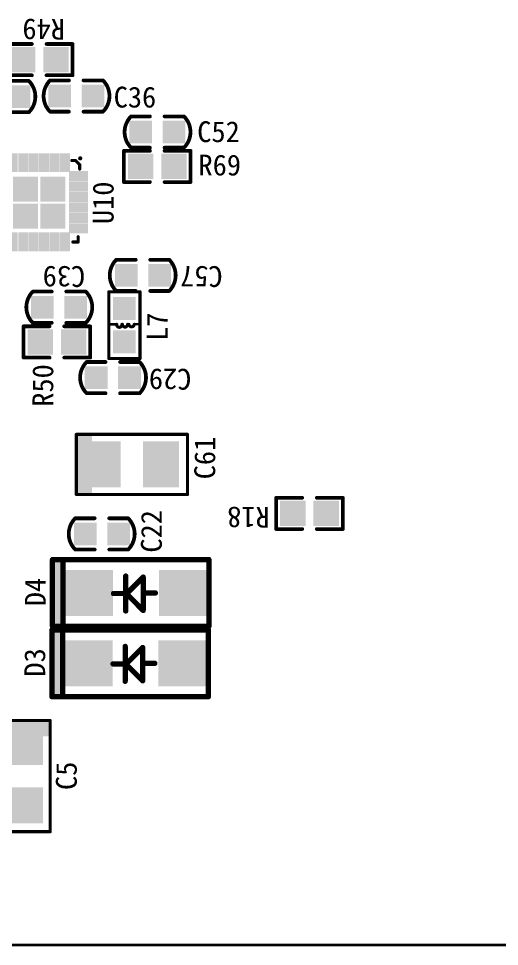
# Model space of a CAD drawing. Header units: millimetres. Extents: x 2043 to 2402, y 736 to 931.
# Drawn here: x 2163.05 to 2186.12, y 853.8 to 898.33 of the extents above; entities that cross this region are included whole.
import ezdxf

# ---------------------------------------------------------------- set-up
doc = ezdxf.new("R2010")
doc.units = ezdxf.units.MM
doc.layers.add('BottomOverlay', color=54, linetype='Continuous')
doc.layers.add('BottomSolder', color=6, linetype='Continuous')
doc.styles.get("Standard").update_dxf_attribs({"font": '', "height": 0.8})
doc.styles.get('Standard').set_extended_font_data('SimHei')

# ---------------------------------------------------------------- blocks, each defined once
blk = doc.blocks.new('1005_B_44')
at = {"layer": 'BottomOverlay', "const_width": 0.15}
for points in [[(-2.679, 1.458), (2.655, 1.458)], [(-2.679, -1.428), (-2.679, 1.458)], [(2.655, -1.428), (2.655, 1.458)], [(-2.679, -1.428), (2.655, -1.428)]]:
    blk.add_lwpolyline(points, dxfattribs=at)
at = {"layer": 'BottomOverlay', "const_width": 0.075}
for points in [[(-2.716, 1.458, 1), (-2.641, 1.458, 1)], [(-2.716, 1.458, 1), (-2.641, 1.458, 1)], [(2.618, 1.458, 1), (2.693, 1.458, 1)], [(2.618, 1.458, 1), (2.693, 1.458, 1)], [(-2.716, -1.428, 1), (-2.641, -1.428, 1)], [(-2.716, -1.428, 1), (-2.641, -1.428, 1)], [(2.618, -1.428, 1), (2.693, -1.428, 1)], [(2.618, -1.428, 1), (2.693, -1.428, 1)]]:
    blk.add_lwpolyline(points, format="xyb", close=True, dxfattribs=at)
at = {"layer": 'BottomOverlay'}
blk.add_solid([(-2.677, -1.468), (-1.929, -1.468), (-2.677, 1.418), (-1.929, 1.418)], dxfattribs=at)
at = {"layer": 'BottomSolder'}
for points in [[(-2.272, -1.087), (-0.545, -1.087), (-2.272, 1.117), (-0.545, 1.117)], [(0.522, -1.087), (2.249, -1.087), (0.522, 1.117), (2.249, 1.117)]]:
    blk.add_solid(points, dxfattribs=at)
blk = doc.blocks.new('0603C_B_53')
at = {"layer": 'BottomOverlay', "const_width": 0.18}
for points in [[(-1.27, -0.734, -0.414214), (-1.27, 0.766)], [(1.27, 0.766, -0.414214), (1.27, -0.734)]]:
    blk.add_lwpolyline(points, format="xyb", dxfattribs=at)
for points in [[(-1.27, 0.766), (-0.363, 0.766)], [(0.337, 0.766), (1.27, 0.766)], [(-1.27, -0.734), (-0.363, -0.734)], [(0.337, -0.734), (1.27, -0.734)]]:
    blk.add_lwpolyline(points, dxfattribs=at)
at = {"layer": 'BottomOverlay', "const_width": 0.09}
for points in [[(-1.315, 0.766, 1), (-1.225, 0.766, 1)], [(-1.315, 0.766, 1), (-1.225, 0.766, 1)], [(-0.408, 0.766, 1), (-0.318, 0.766, 1)], [(0.292, 0.766, 1), (0.382, 0.766, 1)], [(1.225, 0.766, 1), (1.315, 0.766, 1)], [(1.225, 0.766, 1), (1.315, 0.766, 1)], [(-1.315, -0.734, 1), (-1.225, -0.734, 1)], [(-1.315, -0.734, 1), (-1.225, -0.734, 1)], [(-0.408, -0.734, 1), (-0.318, -0.734, 1)], [(0.292, -0.734, 1), (0.382, -0.734, 1)], [(1.225, -0.734, 1), (1.315, -0.734, 1)], [(1.225, -0.734, 1), (1.315, -0.734, 1)]]:
    blk.add_lwpolyline(points, format="xyb", close=True, dxfattribs=at)
at = {"layer": 'BottomSolder'}
for points in [[(-1.359, -0.53), (-0.267, -0.53), (-1.359, 0.562), (-0.267, 0.562)], [(0.241, -0.53), (1.333, -0.53), (0.241, 0.562), (1.333, 0.562)]]:
    blk.add_solid(points, dxfattribs=at)
blk = doc.blocks.new('0603C_B_59')
at = {"layer": 'BottomOverlay', "const_width": 0.18}
for points in [[(-1.27, -0.734, -0.414214), (-1.27, 0.766)], [(1.27, 0.766, -0.414214), (1.27, -0.734)]]:
    blk.add_lwpolyline(points, format="xyb", dxfattribs=at)
for points in [[(-0.363, 0.766), (-1.27, 0.766)], [(1.27, 0.766), (0.337, 0.766)], [(-0.363, -0.734), (-1.27, -0.734)], [(1.27, -0.734), (0.337, -0.734)]]:
    blk.add_lwpolyline(points, dxfattribs=at)
at = {"layer": 'BottomOverlay', "const_width": 0.09}
for points in [[(-1.315, 0.766, 1), (-1.225, 0.766, 1)], [(-1.315, 0.766, 1), (-1.225, 0.766, 1)], [(-0.408, 0.766, 1), (-0.318, 0.766, 1)], [(0.292, 0.766, 1), (0.382, 0.766, 1)], [(1.225, 0.766, 1), (1.315, 0.766, 1)], [(1.225, 0.766, 1), (1.315, 0.766, 1)], [(-1.315, -0.734, 1), (-1.225, -0.734, 1)], [(-1.315, -0.734, 1), (-1.225, -0.734, 1)], [(-0.408, -0.734, 1), (-0.318, -0.734, 1)], [(0.292, -0.734, 1), (0.382, -0.734, 1)], [(1.225, -0.734, 1), (1.315, -0.734, 1)], [(1.225, -0.734, 1), (1.315, -0.734, 1)]]:
    blk.add_lwpolyline(points, format="xyb", close=True, dxfattribs=at)
at = {"layer": 'BottomSolder'}
for points in [[(-1.359, -0.53), (-0.267, -0.53), (-1.359, 0.562), (-0.267, 0.562)], [(0.241, -0.53), (1.333, -0.53), (0.241, 0.562), (1.333, 0.562)]]:
    blk.add_solid(points, dxfattribs=at)
blk = doc.blocks.new('0603C_B_65')
at = {"layer": 'BottomOverlay', "const_width": 0.18}
for points in [[(-1.27, -0.734, -0.414214), (-1.27, 0.766)], [(1.27, 0.766, -0.414214), (1.27, -0.734)]]:
    blk.add_lwpolyline(points, format="xyb", dxfattribs=at)
for points in [[(-0.363, 0.766), (-1.27, 0.766)], [(1.27, 0.766), (0.337, 0.766)], [(-0.363, -0.734), (-1.27, -0.734)], [(1.27, -0.734), (0.337, -0.734)]]:
    blk.add_lwpolyline(points, dxfattribs=at)
at = {"layer": 'BottomOverlay', "const_width": 0.09}
for points in [[(-1.315, 0.766, 1), (-1.225, 0.766, 1)], [(-1.315, 0.766, 1), (-1.225, 0.766, 1)], [(-0.408, 0.766, 1), (-0.318, 0.766, 1)], [(0.292, 0.766, 1), (0.382, 0.766, 1)], [(1.225, 0.766, 1), (1.315, 0.766, 1)], [(1.225, 0.766, 1), (1.315, 0.766, 1)], [(-1.315, -0.734, 1), (-1.225, -0.734, 1)], [(-1.315, -0.734, 1), (-1.225, -0.734, 1)], [(-0.408, -0.734, 1), (-0.318, -0.734, 1)], [(0.292, -0.734, 1), (0.382, -0.734, 1)], [(1.225, -0.734, 1), (1.315, -0.734, 1)], [(1.225, -0.734, 1), (1.315, -0.734, 1)]]:
    blk.add_lwpolyline(points, format="xyb", close=True, dxfattribs=at)
at = {"layer": 'BottomSolder'}
for points in [[(-1.359, -0.53), (-0.267, -0.53), (-1.359, 0.562), (-0.267, 0.562)], [(0.241, -0.53), (1.333, -0.53), (0.241, 0.562), (1.333, 0.562)]]:
    blk.add_solid(points, dxfattribs=at)
blk = doc.blocks.new('0603C_B_66')
at = {"layer": 'BottomOverlay', "const_width": 0.18}
for points in [[(-1.27, -0.734, -0.414214), (-1.27, 0.766)], [(1.27, 0.766, -0.414214), (1.27, -0.734)]]:
    blk.add_lwpolyline(points, format="xyb", dxfattribs=at)
for points in [[(-0.363, 0.766), (-1.27, 0.766)], [(1.27, 0.766), (0.337, 0.766)], [(-0.363, -0.734), (-1.27, -0.734)], [(1.27, -0.734), (0.337, -0.734)]]:
    blk.add_lwpolyline(points, dxfattribs=at)
at = {"layer": 'BottomOverlay', "const_width": 0.09}
for points in [[(-1.315, 0.766, 1), (-1.225, 0.766, 1)], [(-1.315, 0.766, 1), (-1.225, 0.766, 1)], [(-0.408, 0.766, 1), (-0.318, 0.766, 1)], [(0.292, 0.766, 1), (0.382, 0.766, 1)], [(1.225, 0.766, 1), (1.315, 0.766, 1)], [(1.225, 0.766, 1), (1.315, 0.766, 1)], [(-1.315, -0.734, 1), (-1.225, -0.734, 1)], [(-1.315, -0.734, 1), (-1.225, -0.734, 1)], [(-0.408, -0.734, 1), (-0.318, -0.734, 1)], [(0.292, -0.734, 1), (0.382, -0.734, 1)], [(1.225, -0.734, 1), (1.315, -0.734, 1)], [(1.225, -0.734, 1), (1.315, -0.734, 1)]]:
    blk.add_lwpolyline(points, format="xyb", close=True, dxfattribs=at)
at = {"layer": 'BottomSolder'}
for points in [[(-1.359, -0.53), (-0.267, -0.53), (-1.359, 0.562), (-0.267, 0.562)], [(0.241, -0.53), (1.333, -0.53), (0.241, 0.562), (1.333, 0.562)]]:
    blk.add_solid(points, dxfattribs=at)
blk = doc.blocks.new('0603C_B_69')
at = {"layer": 'BottomOverlay', "const_width": 0.18}
for points in [[(-1.27, -0.734, -0.414214), (-1.27, 0.766)], [(1.27, 0.766, -0.414214), (1.27, -0.734)]]:
    blk.add_lwpolyline(points, format="xyb", dxfattribs=at)
for points in [[(-0.363, 0.766), (-1.27, 0.766)], [(1.27, 0.766), (0.337, 0.766)], [(-0.363, -0.734), (-1.27, -0.734)], [(1.27, -0.734), (0.337, -0.734)]]:
    blk.add_lwpolyline(points, dxfattribs=at)
at = {"layer": 'BottomOverlay', "const_width": 0.09}
for points in [[(-1.315, 0.766, 1), (-1.225, 0.766, 1)], [(-1.315, 0.766, 1), (-1.225, 0.766, 1)], [(-0.408, 0.766, 1), (-0.318, 0.766, 1)], [(0.292, 0.766, 1), (0.382, 0.766, 1)], [(1.225, 0.766, 1), (1.315, 0.766, 1)], [(1.225, 0.766, 1), (1.315, 0.766, 1)], [(-1.315, -0.734, 1), (-1.225, -0.734, 1)], [(-1.315, -0.734, 1), (-1.225, -0.734, 1)], [(-0.408, -0.734, 1), (-0.318, -0.734, 1)], [(0.292, -0.734, 1), (0.382, -0.734, 1)], [(1.225, -0.734, 1), (1.315, -0.734, 1)], [(1.225, -0.734, 1), (1.315, -0.734, 1)]]:
    blk.add_lwpolyline(points, format="xyb", close=True, dxfattribs=at)
at = {"layer": 'BottomSolder'}
for points in [[(-1.359, -0.53), (-0.267, -0.53), (-1.359, 0.562), (-0.267, 0.562)], [(0.241, -0.53), (1.333, -0.53), (0.241, 0.562), (1.333, 0.562)]]:
    blk.add_solid(points, dxfattribs=at)
blk = doc.blocks.new('0603C_B_82')
at = {"layer": 'BottomOverlay', "const_width": 0.18}
for points in [[(-1.27, -0.734, -0.414214), (-1.27, 0.766)], [(1.27, 0.766, -0.414214), (1.27, -0.734)]]:
    blk.add_lwpolyline(points, format="xyb", dxfattribs=at)
for points in [[(-0.363, 0.766), (-1.27, 0.766)], [(1.27, 0.766), (0.337, 0.766)], [(-0.363, -0.734), (-1.27, -0.734)], [(1.27, -0.734), (0.337, -0.734)]]:
    blk.add_lwpolyline(points, dxfattribs=at)
at = {"layer": 'BottomOverlay', "const_width": 0.09}
for points in [[(-1.315, 0.766, 1), (-1.225, 0.766, 1)], [(-1.315, 0.766, 1), (-1.225, 0.766, 1)], [(-0.408, 0.766, 1), (-0.318, 0.766, 1)], [(0.292, 0.766, 1), (0.382, 0.766, 1)], [(1.225, 0.766, 1), (1.315, 0.766, 1)], [(1.225, 0.766, 1), (1.315, 0.766, 1)], [(-1.315, -0.734, 1), (-1.225, -0.734, 1)], [(-1.315, -0.734, 1), (-1.225, -0.734, 1)], [(-0.408, -0.734, 1), (-0.318, -0.734, 1)], [(0.292, -0.734, 1), (0.382, -0.734, 1)], [(1.225, -0.734, 1), (1.315, -0.734, 1)], [(1.225, -0.734, 1), (1.315, -0.734, 1)]]:
    blk.add_lwpolyline(points, format="xyb", close=True, dxfattribs=at)
at = {"layer": 'BottomSolder'}
for points in [[(-1.359, -0.53), (-0.267, -0.53), (-1.359, 0.562), (-0.267, 0.562)], [(0.241, -0.53), (1.333, -0.53), (0.241, 0.562), (1.333, 0.562)]]:
    blk.add_solid(points, dxfattribs=at)
blk = doc.blocks.new('0603C_B_86')
at = {"layer": 'BottomOverlay', "const_width": 0.18}
for points in [[(-1.27, -0.734, -0.414214), (-1.27, 0.766)], [(1.27, 0.766, -0.414214), (1.27, -0.734)]]:
    blk.add_lwpolyline(points, format="xyb", dxfattribs=at)
for points in [[(-1.27, 0.766), (-0.363, 0.766)], [(0.337, 0.766), (1.27, 0.766)], [(-1.27, -0.734), (-0.363, -0.734)], [(0.337, -0.734), (1.27, -0.734)]]:
    blk.add_lwpolyline(points, dxfattribs=at)
at = {"layer": 'BottomOverlay', "const_width": 0.09}
for points in [[(-1.315, 0.766, 1), (-1.225, 0.766, 1)], [(-1.315, 0.766, 1), (-1.225, 0.766, 1)], [(-0.408, 0.766, 1), (-0.318, 0.766, 1)], [(0.292, 0.766, 1), (0.382, 0.766, 1)], [(1.225, 0.766, 1), (1.315, 0.766, 1)], [(1.225, 0.766, 1), (1.315, 0.766, 1)], [(-1.315, -0.734, 1), (-1.225, -0.734, 1)], [(-1.315, -0.734, 1), (-1.225, -0.734, 1)], [(-0.408, -0.734, 1), (-0.318, -0.734, 1)], [(0.292, -0.734, 1), (0.382, -0.734, 1)], [(1.225, -0.734, 1), (1.315, -0.734, 1)], [(1.225, -0.734, 1), (1.315, -0.734, 1)]]:
    blk.add_lwpolyline(points, format="xyb", close=True, dxfattribs=at)
at = {"layer": 'BottomSolder'}
for points in [[(-1.359, -0.53), (-0.267, -0.53), (-1.359, 0.562), (-0.267, 0.562)], [(0.241, -0.53), (1.333, -0.53), (0.241, 0.562), (1.333, 0.562)]]:
    blk.add_solid(points, dxfattribs=at)
blk = doc.blocks.new('1005_B_90')
at = {"layer": 'BottomOverlay', "const_width": 0.15}
for points in [[(2.655, 1.458), (-2.679, 1.458)], [(-2.679, -1.428), (-2.679, 1.458)], [(2.655, -1.428), (2.655, 1.458)], [(2.655, -1.428), (-2.679, -1.428)]]:
    blk.add_lwpolyline(points, dxfattribs=at)
at = {"layer": 'BottomOverlay', "const_width": 0.075}
for points in [[(-2.716, 1.458, 1), (-2.641, 1.458, 1)], [(-2.716, 1.458, 1), (-2.641, 1.458, 1)], [(2.618, 1.458, 1), (2.693, 1.458, 1)], [(2.618, 1.458, 1), (2.693, 1.458, 1)], [(-2.716, -1.428, 1), (-2.641, -1.428, 1)], [(-2.716, -1.428, 1), (-2.641, -1.428, 1)], [(2.618, -1.428, 1), (2.693, -1.428, 1)], [(2.618, -1.428, 1), (2.693, -1.428, 1)]]:
    blk.add_lwpolyline(points, format="xyb", close=True, dxfattribs=at)
at = {"layer": 'BottomOverlay'}
blk.add_solid([(-2.673, -1.429), (-1.925, -1.429), (-2.673, 1.457), (-1.925, 1.457)], dxfattribs=at)
at = {"layer": 'BottomSolder'}
for points in [[(-2.272, -1.087), (-0.545, -1.087), (-2.272, 1.117), (-0.545, 1.117)], [(0.522, -1.087), (2.249, -1.087), (0.522, 1.117), (2.249, 1.117)]]:
    blk.add_solid(points, dxfattribs=at)
blk = doc.blocks.new('SMD_DIODE_B_94')
at = {"layer": 'BottomOverlay', "const_width": 0.254}
for points in [[(-1.209, 1.602), (6.299, 1.602)], [(-1.209, 1.602), (-1.209, -1.598)], [(5.791, 1.602), (5.791, -1.598)], [(6.299, 1.602), (6.299, -1.598)], [(1.947, 0.764), (2.76, -0.049)], [(1.947, 0.764), (1.947, -0.837)], [(2.785, 0.814), (2.785, -0.862)], [(1.363, 0.002), (1.947, 0.002)], [(2.785, 0.002), (1.947, -0.837)], [(2.76, -0.049), (2.785, -0.049)], [(2.785, -0.024), (3.37, -0.024)], [(2.785, -0.024), (2.785, -0.049)], [(-1.209, -1.598), (6.299, -1.598)]]:
    blk.add_lwpolyline(points, dxfattribs=at)
at = {"layer": 'BottomOverlay', "const_width": 0.127}
for points in [[(-1.272, 1.602, 1), (-1.145, 1.602, 1)], [(-1.272, 1.602, 1), (-1.145, 1.602, 1)], [(5.728, 1.602, 1), (5.855, 1.602, 1)], [(6.236, 1.602, 1), (6.363, 1.602, 1)], [(6.236, 1.602, 1), (6.363, 1.602, 1)], [(1.884, 0.764, 1), (2.011, 0.764, 1)], [(1.884, 0.764, 1), (2.011, 0.764, 1)], [(2.722, 0.814, 1), (2.849, 0.814, 1)], [(1.299, 0.002, 1), (1.426, 0.002, 1)], [(1.884, 0.002, 1), (2.011, 0.002, 1)], [(2.696, -0.049, 1), (2.823, -0.049, 1)], [(2.696, -0.049, 1), (2.823, -0.049, 1)], [(2.722, 0.002, 1), (2.849, 0.002, 1)], [(2.722, -0.024, 1), (2.849, -0.024, 1)], [(2.722, -0.024, 1), (2.849, -0.024, 1)], [(2.722, -0.049, 1), (2.849, -0.049, 1)], [(2.722, -0.049, 1), (2.849, -0.049, 1)], [(3.306, -0.024, 1), (3.433, -0.024, 1)], [(1.884, -0.837, 1), (2.011, -0.837, 1)], [(1.884, -0.837, 1), (2.011, -0.837, 1)], [(2.722, -0.862, 1), (2.849, -0.862, 1)], [(-1.272, -1.598, 1), (-1.145, -1.598, 1)], [(-1.272, -1.598, 1), (-1.145, -1.598, 1)], [(5.728, -1.598, 1), (5.855, -1.598, 1)], [(6.236, -1.598, 1), (6.363, -1.598, 1)], [(6.236, -1.598, 1), (6.363, -1.598, 1)]]:
    blk.add_lwpolyline(points, format="xyb", close=True, dxfattribs=at)
at = {"layer": 'BottomOverlay'}
blk.add_solid([(5.727, -1.596), (6.3, -1.596), (5.727, 1.604), (6.3, 1.604)], dxfattribs=at)
at = {"layer": 'BottomSolder'}
for points in [[(-1.21, -1.1), (1.193, -1.1), (-1.21, 1.103), (1.193, 1.103)], [(3.39, -1.1), (5.793, -1.1), (3.39, 1.103), (5.793, 1.103)]]:
    blk.add_solid(points, dxfattribs=at)
blk = doc.blocks.new('SMD_DIODE_B_95')
at = {"layer": 'BottomOverlay', "const_width": 0.254}
for points in [[(-1.209, 1.602), (6.299, 1.602)], [(-1.209, 1.602), (-1.209, -1.598)], [(5.791, 1.602), (5.791, -1.598)], [(6.299, 1.602), (6.299, -1.598)], [(1.947, 0.764), (2.76, -0.049)], [(1.947, 0.764), (1.947, -0.837)], [(2.785, 0.814), (2.785, -0.862)], [(1.363, 0.002), (1.947, 0.002)], [(2.785, 0.002), (1.947, -0.837)], [(2.76, -0.049), (2.785, -0.049)], [(2.785, -0.024), (3.37, -0.024)], [(2.785, -0.024), (2.785, -0.049)], [(-1.209, -1.598), (6.299, -1.598)]]:
    blk.add_lwpolyline(points, dxfattribs=at)
at = {"layer": 'BottomOverlay', "const_width": 0.127}
for points in [[(-1.272, 1.602, 1), (-1.145, 1.602, 1)], [(-1.272, 1.602, 1), (-1.145, 1.602, 1)], [(5.728, 1.602, 1), (5.855, 1.602, 1)], [(6.236, 1.602, 1), (6.363, 1.602, 1)], [(6.236, 1.602, 1), (6.363, 1.602, 1)], [(1.884, 0.764, 1), (2.011, 0.764, 1)], [(1.884, 0.764, 1), (2.011, 0.764, 1)], [(2.722, 0.814, 1), (2.849, 0.814, 1)], [(1.299, 0.002, 1), (1.426, 0.002, 1)], [(1.884, 0.002, 1), (2.011, 0.002, 1)], [(2.696, -0.049, 1), (2.823, -0.049, 1)], [(2.696, -0.049, 1), (2.823, -0.049, 1)], [(2.722, 0.002, 1), (2.849, 0.002, 1)], [(2.722, -0.024, 1), (2.849, -0.024, 1)], [(2.722, -0.024, 1), (2.849, -0.024, 1)], [(2.722, -0.049, 1), (2.849, -0.049, 1)], [(2.722, -0.049, 1), (2.849, -0.049, 1)], [(3.306, -0.024, 1), (3.433, -0.024, 1)], [(1.884, -0.837, 1), (2.011, -0.837, 1)], [(1.884, -0.837, 1), (2.011, -0.837, 1)], [(2.722, -0.862, 1), (2.849, -0.862, 1)], [(-1.272, -1.598, 1), (-1.145, -1.598, 1)], [(-1.272, -1.598, 1), (-1.145, -1.598, 1)], [(5.728, -1.598, 1), (5.855, -1.598, 1)], [(6.236, -1.598, 1), (6.363, -1.598, 1)], [(6.236, -1.598, 1), (6.363, -1.598, 1)]]:
    blk.add_lwpolyline(points, format="xyb", close=True, dxfattribs=at)
at = {"layer": 'BottomOverlay'}
blk.add_solid([(5.727, -1.601), (6.299, -1.601), (5.727, 1.599), (6.299, 1.599)], dxfattribs=at)
at = {"layer": 'BottomSolder'}
for points in [[(-1.21, -1.1), (1.193, -1.1), (-1.21, 1.103), (1.193, 1.103)], [(3.39, -1.1), (5.793, -1.1), (3.39, 1.103), (5.793, 1.103)]]:
    blk.add_solid(points, dxfattribs=at)
blk = doc.blocks.new('0603L_B_105')
at = {"layer": 'BottomOverlay'}
for points, const_width in [([(-1.613, -0.734), (-1.613, 0.766)], 0.15), ([(-1.613, 0.766), (1.587, 0.766)], 0.15), ([(-0.051, 0.381), (-0.051, 0.766)], 0.12), ([(1.587, -0.734), (1.587, 0.766)], 0.15), ([(-0.061, -0.734), (-0.061, -0.459)], 0.12), ([(-1.613, -0.734), (1.587, -0.734)], 0.15)]:
    blk.add_lwpolyline(points, dxfattribs=dict(at, const_width=const_width))
for points, const_width in [([(-1.65, 0.766, 1), (-1.575, 0.766, 1)], 0.075), ([(-1.65, 0.766, 1), (-1.575, 0.766, 1)], 0.075), ([(-0.09, 0.382, 1), (-0.015, 0.382, 1)], 0.075), ([(-0.081, 0.766, 1), (-0.021, 0.766, 1)], 0.06), ([(1.55, 0.766, 1), (1.625, 0.766, 1)], 0.075), ([(1.55, 0.766, 1), (1.625, 0.766, 1)], 0.075), ([(-0.09, 0.132, 1), (-0.015, 0.132, 1)], 0.075), ([(-0.088, 0.111, 1), (-0.013, 0.111, 1)], 0.075), ([(-0.081, 0.381, 1), (-0.021, 0.381, 1)], 0.06), ([(-0.088, -0.139, 1), (-0.013, -0.139, 1)], 0.075), ([(-0.088, -0.199, 1), (-0.013, -0.199, 1)], 0.075), ([(-0.088, -0.459, 1), (-0.013, -0.459, 1)], 0.075), ([(-0.091, -0.459, 1), (-0.031, -0.459, 1)], 0.06), ([(-1.65, -0.734, 1), (-1.575, -0.734, 1)], 0.075), ([(-1.65, -0.734, 1), (-1.575, -0.734, 1)], 0.075), ([(-0.091, -0.734, 1), (-0.031, -0.734, 1)], 0.06), ([(1.55, -0.734, 1), (1.625, -0.734, 1)], 0.075), ([(1.55, -0.734, 1), (1.625, -0.734, 1)], 0.075)]:
    blk.add_lwpolyline(points, format="xyb", close=True, dxfattribs=dict(at, const_width=const_width))
at = {"layer": 'BottomOverlay', "const_width": 0.15}
for points in [[(-0.052, 0.382, -1.13328), (-0.052, 0.132)], [(-0.051, 0.111, -1.026529), (-0.051, -0.139)], [(-0.051, -0.199, -0.895675), (-0.051, -0.459)]]:
    blk.add_lwpolyline(points, format="xyb", dxfattribs=at)
at = {"layer": 'BottomSolder'}
for points in [[(-1.359, -0.53), (-0.267, -0.53), (-1.359, 0.562), (-0.267, 0.562)], [(0.241, -0.53), (1.333, -0.53), (0.241, 0.562), (1.333, 0.562)]]:
    blk.add_solid(points, dxfattribs=at)
blk = doc.blocks.new('0603_B_115')
at = {"layer": 'BottomOverlay', "const_width": 0.178}
for points in [[(-1.613, -0.734), (-1.613, 0.766)], [(-0.363, 0.766), (-1.613, 0.766)], [(1.587, 0.766), (0.337, 0.766)], [(1.587, -0.734), (1.587, 0.766)], [(-0.363, -0.734), (-1.613, -0.734)], [(1.587, -0.734), (0.337, -0.734)]]:
    blk.add_lwpolyline(points, dxfattribs=at)
at = {"layer": 'BottomOverlay', "const_width": 0.0889}
for points in [[(-1.657, 0.766, 1), (-1.568, 0.766, 1)], [(-1.657, 0.766, 1), (-1.568, 0.766, 1)], [(-0.407, 0.766, 1), (-0.318, 0.766, 1)], [(0.293, 0.766, 1), (0.382, 0.766, 1)], [(1.543, 0.766, 1), (1.632, 0.766, 1)], [(1.543, 0.766, 1), (1.632, 0.766, 1)], [(-1.657, -0.734, 1), (-1.568, -0.734, 1)], [(-1.657, -0.734, 1), (-1.568, -0.734, 1)], [(-0.407, -0.734, 1), (-0.318, -0.734, 1)], [(0.293, -0.734, 1), (0.382, -0.734, 1)], [(1.543, -0.734, 1), (1.632, -0.734, 1)], [(1.543, -0.734, 1), (1.632, -0.734, 1)]]:
    blk.add_lwpolyline(points, format="xyb", close=True, dxfattribs=at)
at = {"layer": 'BottomSolder'}
for points in [[(-1.422, -0.593), (-0.203, -0.593), (-1.422, 0.626), (-0.203, 0.626)], [(0.178, -0.593), (1.397, -0.593), (0.178, 0.626), (1.397, 0.626)]]:
    blk.add_solid(points, dxfattribs=at)
blk = doc.blocks.new('LAN8270_B_130')
at = {"layer": 'BottomOverlay', "const_width": 0.15}
for points in [[(-1.824, 1.917), (-1.798, 1.943)], [(-1.824, 1.689), (-1.824, 1.917)], [(-1.798, 1.943), (-1.544, 1.943)], [(1.758, 1.943), (2.012, 1.943)], [(2.012, 1.689), (2.012, 1.943)], [(-1.9, -1.715), (-1.9, -1.537)], [(-1.9, -1.715), (-1.697, -1.918)], [(1.758, -1.842), (2.012, -1.842)], [(2.012, -1.842), (2.012, -1.588)], [(-1.697, -1.918), (-1.488, -1.918)]]:
    blk.add_lwpolyline(points, dxfattribs=at)
at = {"layer": 'BottomOverlay'}
for points, const_width in [([(-1.861, 1.917, 1), (-1.786, 1.917, 1)], 0.075), ([(-1.861, 1.917, 1), (-1.786, 1.917, 1)], 0.075), ([(-1.836, 1.943, 1), (-1.761, 1.943, 1)], 0.075), ([(-1.836, 1.943, 1), (-1.761, 1.943, 1)], 0.075), ([(-1.582, 1.943, 1), (-1.507, 1.943, 1)], 0.075), ([(1.72, 1.943, 1), (1.795, 1.943, 1)], 0.075), ([(1.974, 1.943, 1), (2.049, 1.943, 1)], 0.075), ([(1.974, 1.943, 1), (2.049, 1.943, 1)], 0.075), ([(-1.861, 1.689, 1), (-1.786, 1.689, 1)], 0.075), ([(1.974, 1.689, 1), (2.049, 1.689, 1)], 0.075), ([(-1.937, -1.537, 1), (-1.862, -1.537, 1)], 0.075), ([(-1.937, -1.715, 1), (-1.862, -1.715, 1)], 0.075), ([(-1.937, -1.715, 1), (-1.862, -1.715, 1)], 0.075), ([(1.72, -1.842, 1), (1.795, -1.842, 1)], 0.075), ([(1.974, -1.588, 1), (2.049, -1.588, 1)], 0.075), ([(1.974, -1.842, 1), (2.049, -1.842, 1)], 0.075), ([(1.974, -1.842, 1), (2.049, -1.842, 1)], 0.075), ([(-2.052, -1.943, 1), (-1.952, -1.943, 1)], 0.1), ([(-1.734, -1.918, 1), (-1.659, -1.918, 1)], 0.075), ([(-1.734, -1.918, 1), (-1.659, -1.918, 1)], 0.075), ([(-1.526, -1.918, 1), (-1.451, -1.918, 1)], 0.075)]:
    blk.add_lwpolyline(points, format="xyb", close=True, dxfattribs=dict(at, const_width=const_width))
at = {"layer": 'BottomSolder'}
for points in [[(-1.39, 1.492), (-0.907, 1.492), (-1.39, 2.395), (-0.907, 2.395)], [(-0.89, 1.492), (-0.407, 1.492), (-0.89, 2.395), (-0.407, 2.395)], [(-0.39, 1.492), (0.093, 1.492), (-0.39, 2.395), (0.093, 2.395)], [(0.11, 1.492), (0.593, 1.492), (0.11, 2.395), (0.593, 2.395)], [(0.61, 1.492), (1.093, 1.492), (0.61, 2.395), (1.093, 2.395)], [(1.11, 1.492), (1.593, 1.492), (1.11, 2.395), (1.593, 2.395)], [(-1.347, 1.052), (-1.347, 1.535), (-2.25, 1.052), (-2.25, 1.535)], [(1.55, 1.535), (1.55, 1.052), (2.453, 1.535), (2.453, 1.052)], [(1.55, 1.535), (1.55, 1.052), (2.453, 1.535), (2.453, 1.052)], [(-1.347, 0.552), (-1.347, 1.035), (-2.25, 0.552), (-2.25, 1.035)], [(0.073, 0.076), (0.073, 1.279), (-1.13, 0.076), (-1.13, 1.279)], [(1.373, 0.076), (1.373, 1.279), (0.17, 0.076), (0.17, 1.279)], [(1.55, 1.035), (1.55, 0.552), (2.453, 1.035), (2.453, 0.552)], [(-1.347, 0.052), (-1.347, 0.535), (-2.25, 0.052), (-2.25, 0.535)], [(1.55, 0.535), (1.55, 0.052), (2.453, 0.535), (2.453, 0.052)], [(-1.347, -0.448), (-1.347, 0.035), (-2.25, -0.448), (-2.25, 0.035)], [(1.55, 0.035), (1.55, -0.448), (2.453, 0.035), (2.453, -0.448)], [(0.073, -1.224), (0.073, -0.021), (-1.13, -1.224), (-1.13, -0.021)], [(1.373, -1.224), (1.373, -0.021), (0.17, -1.224), (0.17, -0.021)], [(-1.347, -0.948), (-1.347, -0.465), (-2.25, -0.948), (-2.25, -0.465)], [(1.55, -0.465), (1.55, -0.948), (2.453, -0.465), (2.453, -0.948)], [(-1.347, -1.448), (-1.347, -0.965), (-2.25, -1.448), (-2.25, -0.965)], [(1.55, -0.965), (1.55, -1.448), (2.453, -0.965), (2.453, -1.448)], [(-0.907, -1.405), (-1.39, -1.405), (-0.907, -2.308), (-1.39, -2.308)], [(-0.407, -1.405), (-0.89, -1.405), (-0.407, -2.308), (-0.89, -2.308)], [(0.093, -1.405), (-0.39, -1.405), (0.093, -2.308), (-0.39, -2.308)], [(0.593, -1.405), (0.11, -1.405), (0.593, -2.308), (0.11, -2.308)], [(1.093, -1.405), (0.61, -1.405), (1.093, -2.308), (0.61, -2.308)], [(1.593, -1.405), (1.11, -1.405), (1.593, -2.308), (1.11, -2.308)], [(1.593, -1.405), (1.11, -1.405), (1.593, -2.308), (1.11, -2.308)]]:
    blk.add_solid(points, dxfattribs=at)
blk = doc.blocks.new('0603_B_146')
at = {"layer": 'BottomOverlay', "const_width": 0.178}
for points in [[(-1.613, -0.734), (-1.613, 0.766)], [(-0.363, 0.766), (-1.613, 0.766)], [(1.587, 0.766), (0.337, 0.766)], [(1.587, -0.734), (1.587, 0.766)], [(-0.363, -0.734), (-1.613, -0.734)], [(1.587, -0.734), (0.337, -0.734)]]:
    blk.add_lwpolyline(points, dxfattribs=at)
at = {"layer": 'BottomOverlay', "const_width": 0.0889}
for points in [[(-1.657, 0.766, 1), (-1.568, 0.766, 1)], [(-1.657, 0.766, 1), (-1.568, 0.766, 1)], [(-0.407, 0.766, 1), (-0.318, 0.766, 1)], [(0.293, 0.766, 1), (0.382, 0.766, 1)], [(1.543, 0.766, 1), (1.632, 0.766, 1)], [(1.543, 0.766, 1), (1.632, 0.766, 1)], [(-1.657, -0.734, 1), (-1.568, -0.734, 1)], [(-1.657, -0.734, 1), (-1.568, -0.734, 1)], [(-0.407, -0.734, 1), (-0.318, -0.734, 1)], [(0.293, -0.734, 1), (0.382, -0.734, 1)], [(1.543, -0.734, 1), (1.632, -0.734, 1)], [(1.543, -0.734, 1), (1.632, -0.734, 1)]]:
    blk.add_lwpolyline(points, format="xyb", close=True, dxfattribs=at)
at = {"layer": 'BottomSolder'}
for points in [[(-1.422, -0.593), (-0.203, -0.593), (-1.422, 0.626), (-0.203, 0.626)], [(0.178, -0.593), (1.397, -0.593), (0.178, 0.626), (1.397, 0.626)]]:
    blk.add_solid(points, dxfattribs=at)
blk = doc.blocks.new('0603_B_172')
at = {"layer": 'BottomOverlay', "const_width": 0.178}
for points in [[(-1.613, -0.734), (-1.613, 0.766)], [(-0.363, 0.766), (-1.613, 0.766)], [(1.587, 0.766), (0.337, 0.766)], [(1.587, -0.734), (1.587, 0.766)], [(-0.363, -0.734), (-1.613, -0.734)], [(1.587, -0.734), (0.337, -0.734)]]:
    blk.add_lwpolyline(points, dxfattribs=at)
at = {"layer": 'BottomOverlay', "const_width": 0.0889}
for points in [[(-1.657, 0.766, 1), (-1.568, 0.766, 1)], [(-1.657, 0.766, 1), (-1.568, 0.766, 1)], [(-0.407, 0.766, 1), (-0.318, 0.766, 1)], [(0.293, 0.766, 1), (0.382, 0.766, 1)], [(1.543, 0.766, 1), (1.632, 0.766, 1)], [(1.543, 0.766, 1), (1.632, 0.766, 1)], [(-1.657, -0.734, 1), (-1.568, -0.734, 1)], [(-1.657, -0.734, 1), (-1.568, -0.734, 1)], [(-0.407, -0.734, 1), (-0.318, -0.734, 1)], [(0.293, -0.734, 1), (0.382, -0.734, 1)], [(1.543, -0.734, 1), (1.632, -0.734, 1)], [(1.543, -0.734, 1), (1.632, -0.734, 1)]]:
    blk.add_lwpolyline(points, format="xyb", close=True, dxfattribs=at)
at = {"layer": 'BottomSolder'}
for points in [[(-1.422, -0.593), (-0.203, -0.593), (-1.422, 0.626), (-0.203, 0.626)], [(0.178, -0.593), (1.397, -0.593), (0.178, 0.626), (1.397, 0.626)]]:
    blk.add_solid(points, dxfattribs=at)
blk = doc.blocks.new('0603_B_188')
at = {"layer": 'BottomOverlay', "const_width": 0.178}
for points in [[(-1.613, -0.734), (-1.613, 0.766)], [(-0.363, 0.766), (-1.613, 0.766)], [(1.587, 0.766), (0.337, 0.766)], [(1.587, -0.734), (1.587, 0.766)], [(-0.363, -0.734), (-1.613, -0.734)], [(1.587, -0.734), (0.337, -0.734)]]:
    blk.add_lwpolyline(points, dxfattribs=at)
at = {"layer": 'BottomOverlay', "const_width": 0.0889}
for points in [[(-1.657, 0.766, 1), (-1.568, 0.766, 1)], [(-1.657, 0.766, 1), (-1.568, 0.766, 1)], [(-0.407, 0.766, 1), (-0.318, 0.766, 1)], [(0.293, 0.766, 1), (0.382, 0.766, 1)], [(1.543, 0.766, 1), (1.632, 0.766, 1)], [(1.543, 0.766, 1), (1.632, 0.766, 1)], [(-1.657, -0.734, 1), (-1.568, -0.734, 1)], [(-1.657, -0.734, 1), (-1.568, -0.734, 1)], [(-0.407, -0.734, 1), (-0.318, -0.734, 1)], [(0.293, -0.734, 1), (0.382, -0.734, 1)], [(1.543, -0.734, 1), (1.632, -0.734, 1)], [(1.543, -0.734, 1), (1.632, -0.734, 1)]]:
    blk.add_lwpolyline(points, format="xyb", close=True, dxfattribs=at)
at = {"layer": 'BottomSolder'}
for points in [[(-1.422, -0.593), (-0.203, -0.593), (-1.422, 0.626), (-0.203, 0.626)], [(0.178, -0.593), (1.397, -0.593), (0.178, 0.626), (1.397, 0.626)]]:
    blk.add_solid(points, dxfattribs=at)

msp = doc.modelspace()

# ---------------------------------------------------------------- linework, layer by layer
at = {"color": 7, "const_width": 0.128}
msp.add_lwpolyline([(2298.955, 853.865), (2083.954, 853.865)], dxfattribs=at)

# ---------------------------------------------------------------- block references
at = {"color": 7, "xscale": -1}
for name, p, rotation in [('0603_B_172', (2164.055, 896.374), 180), ('0603C_B_65', (2162.277, 894.601), 180), ('0603C_B_66', (2165.833, 894.626), 180), ('0603C_B_82', (2169.719, 892.899), 180), ('0603_B_188', (2169.719, 891.248), 180), ('LAN8270_B_130', (2164.068, 889.618), 90), ('0603C_B_69', (2165.006, 884.492), 180), ('0603L_B_105', (2168.145, 883.603), 90), ('0603_B_115', (2164.905, 882.825), 180), ('0603C_B_59', (2167.586, 881.114), 180), ('1005_B_90', (2168.5, 876.948), 180), ('0603_B_146', (2177.023, 874.597), 180), ('1005_B_44', (2163.141, 861.962), 90)]:
    msp.add_blockref(name, p, dxfattribs=dict(at, rotation=rotation))
for name, p in [('0603C_B_86', (2169.008, 885.99)), ('0603C_B_53', (2167.041, 873.581)), ('SMD_DIODE_B_95', (2170.978, 870.762)), ('SMD_DIODE_B_94', (2170.953, 867.384))]:
    msp.add_blockref(name, p, dxfattribs=at)

# ---------------------------------------------------------------- texts
at = {"color": 7}
for s, rotation, p in [('R49', 180, (2165.278, 898.313)), ('U10', 90, (2167.611, 888.466)), ('C39', 180, (2166.251, 886.448)), ('C57', 180, (2172.844, 886.448)), ('L7', 90, (2170.205, 882.859)), ('R50', 90, (2164.716, 879.7)), ('C29', 180, (2171.345, 881.52)), ('C61', 90, (2172.485, 876.219)), ('C22', 90, (2169.925, 872.699)), ('R18', 180, (2175.103, 874.894)), ('D4', 90, (2164.355, 870.128)), ('D3', 90, (2164.329, 866.75)), ('C5', 90, (2165.845, 861.309))]:
    msp.add_text(s, height=1, rotation=rotation, dxfattribs=at).set_placement(p)
for s, p in [('C36', (2167.615, 894.059)), ('C52', (2171.625, 892.399)), ('R69', (2171.685, 890.799))]:
    msp.add_text(s, height=1, dxfattribs=at).set_placement(p)

doc.saveas('drawing.dxf')
